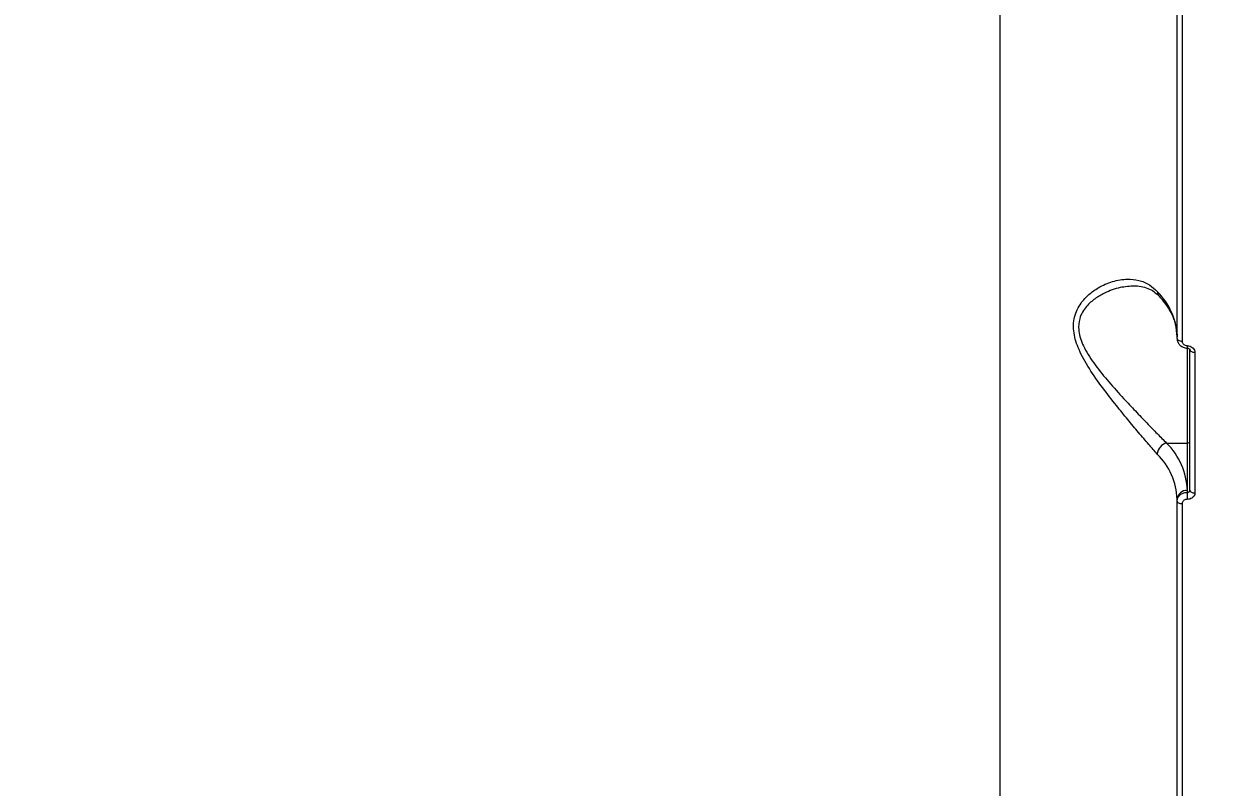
# Model space of a CAD drawing. Header units: millimetres. Extents: x -6104 to 7803, y -6013 to 4803.
# Drawn here: x 230.6 to 464.6, y -1244.3 to -1095.4 of the extents above; entities that cross this region are included whole.
import ezdxf

# ---------------------------------------------------------------- set-up
doc = ezdxf.new("R2010")
doc.units = ezdxf.units.MM
for name, color, linetype in [('DIKOM_ОБЪЕКТ', 7, 'Continuous'), ('DIKOM_РАЗМЕР_ЗОНА', 7, 'Continuous'), ('DIKOM_РАЗМЕР_ОБЪЕКТА', 7, 'Continuous')]:
    doc.layers.add(name, color=color, linetype=linetype)
doc.styles.add('style1', font='arial.ttf', dxfattribs={"width": 0.8})
doc.dimstyles.new('1-50', dxfattribs={"dimtxt": 300, "dimasz": 200, "dimexe": 100, "dimexo": 0, "dimgap": 100, "dimtad": 1, "dimtxsty": 'style1', "dimcen": 200, "dimclrd": 7, "dimclre": 7, "dimclrt": 7, "dimadec": 1, "dimazin": 2, "dimtfac": 1, "dimtmove": 0, "dimatfit": 2, "dimfxl": 0, "dimlwd": 25, "dimlwe": 18, "dimarcsym": 0})

# ---------------------------------------------------------------- blocks, each defined once
blk = doc.blocks.new('*D10')
at = {"layer": 'Defpoints', "color": 0, "transparency": 16777216}
for p in [(-4094.65, -224.49), (3111.63, -1726.03), (3111.63, -4948.58)]:
    blk.add_point(p, dxfattribs=at)
at = {"layer": 'DIKOM_РАЗМЕР_ОБЪЕКТА', "color": 7, "lineweight": 18, "transparency": 16777216}
for p, q in [((-4094.65, -224.49), (-4094.65, -5048.58)), ((3111.63, -1726.03), (3111.63, -5048.58))]:
    blk.add_line(p, q, dxfattribs=at)
at = {"layer": 'DIKOM_РАЗМЕР_ОБЪЕКТА', "color": 7, "lineweight": 25, "transparency": 16777216}
blk.add_line((-3894.65, -4948.58), (2911.63, -4948.58), dxfattribs=at)
at = {"layer": 'DIKOM_РАЗМЕР_ОБЪЕКТА', "color": 7, "transparency": 16777216}
for points in [[(-3894.65, -4915.24), (-3894.65, -4981.91), (-4094.65, -4948.58)], [(2911.63, -4915.24), (2911.63, -4981.91), (3111.63, -4948.58)]]:
    blk.add_solid(points, dxfattribs=at)
at = {"layer": 'DIKOM_РАЗМЕР_ОБЪЕКТА', "color": 7, "transparency": 16777216, "insert": (-134.24, -4695.4), "char_height": 300, "attachment_point": 5, "style": 'style1'}
blk.add_mtext('7200', dxfattribs=at)
blk = doc.blocks.new('*D12')
at = {"layer": 'Defpoints', "color": 0, "transparency": 16777216}
for p in [(-6103.62, -69.94), (4675.35, -1132.87), (4675.35, -5913.06)]:
    blk.add_point(p, dxfattribs=at)
at = {"layer": 'DIKOM_РАЗМЕР_ЗОНА', "color": 7, "lineweight": 18, "transparency": 16777216}
for p, q in [((-6103.62, -69.94), (-6103.62, -6013.06)), ((4675.35, -1132.87), (4675.35, -6013.06))]:
    blk.add_line(p, q, dxfattribs=at)
at = {"layer": 'DIKOM_РАЗМЕР_ЗОНА', "color": 7, "lineweight": 25, "transparency": 16777216}
blk.add_line((-5903.62, -5913.06), (4475.35, -5913.06), dxfattribs=at)
at = {"layer": 'DIKOM_РАЗМЕР_ЗОНА', "color": 7, "transparency": 16777216}
for points in [[(-5903.62, -5879.73), (-5903.62, -5946.4), (-6103.62, -5913.06)], [(4475.35, -5879.73), (4475.35, -5946.4), (4675.35, -5913.06)]]:
    blk.add_solid(points, dxfattribs=at)
at = {"layer": 'DIKOM_РАЗМЕР_ЗОНА', "color": 7, "transparency": 16777216, "insert": (271.51, -5659.89), "char_height": 300, "attachment_point": 5, "style": 'style1'}
blk.add_mtext('10800', dxfattribs=at)

msp = doc.modelspace()

# ---------------------------------------------------------------- linework, layer by layer
at = {"layer": 'DIKOM_ОБЪЕКТ', "color": 7, "linetype": 'Continuous', "lineweight": 15}
for p, q in [((420.917, -1353.314), (420.917, -1053.306)), ((455.419, -1156.768), (455.419, -1085.623)), ((456.379, -1086.138), (456.379, -1157.283)), ((457.419, -1177.161), (457.419, -1158.603)), ((457.919, -1186.389), (457.919, -1158.96)), ((458.885, -1159.474), (458.885, -1186.904)), ((453.369, -1177.161), (457.419, -1177.161)), ((457.419, -1186.429), (457.419, -1177.161)), ((455.419, -1188.483), (455.419, -1188.144)), ((455.419, -1259.628), (455.419, -1188.483)), ((457.419, -1186.789), (457.419, -1186.429)), ((456.379, -1188.998), (456.379, -1260.143))]:
    msp.add_line(p, q, dxfattribs=at)
at = {"layer": 'DIKOM_ОБЪЕКТ', "color": 7, "linetype": 'Continuous', "lineweight": 15, "flags": 128}
for points in [[(455.419, -1156.768), (455.437, -1156.866), (455.492, -1156.96), (455.579, -1157.048), (455.698, -1157.125), (455.843, -1157.189), (456.009, -1157.238), (456.189, -1157.269), (456.379, -1157.283)], [(457.919, -1158.96), (457.938, -1159.058), (457.992, -1159.153), (458.081, -1159.24), (458.2, -1159.317), (458.346, -1159.382), (458.513, -1159.43), (458.694, -1159.461), (458.885, -1159.474)], [(455.419, -1188.483), (455.437, -1188.581), (455.492, -1188.676), (455.579, -1188.763), (455.698, -1188.84), (455.843, -1188.904), (456.009, -1188.953), (456.189, -1188.985), (456.379, -1188.998)], [(457.919, -1186.389), (457.938, -1186.487), (457.992, -1186.582), (458.081, -1186.669), (458.2, -1186.747), (458.346, -1186.811), (458.513, -1186.859), (458.694, -1186.891), (458.885, -1186.904)]]:
    msp.add_lwpolyline(points, dxfattribs=at)
at = {"layer": 'DIKOM_ОБЪЕКТ', "color": 7, "linetype": 'Continuous', "lineweight": 15}
for centre, radius, start, end in [((452.875, -1147.637), 1.314, 178.45414, 221.70725), ((442.306, -1156.903), 13.122, 2.07201, 45.14089), ((459.839, -1158.31), 2.462, 176.51608, 187.83234), ((457.452, -1176.694), 0.468, 265.93987, 355.26216), ((453.932, -1179.468), 2.375, 103.7137, 176.33894), ((443.65, -1186.927), 13.778, 2.07169, 45.14063), ((442.306, -1188.618), 13.122, 2.07201, 45.14089), ((457.287, -1188.298), 1.874, 85.94079, 175.26461), ((480.247, -1188.111), 22.866, 176.68755, 180.12671)]:
    msp.add_arc(centre, radius, start, end, dxfattribs=at)
for points, knots in [([(451.562, -1179.317), (451.017, -1178.71), (449.908, -1177.476), (447.935, -1175.152), (445.805, -1172.598), (443.438, -1169.689), (440.859, -1166.386), (438.29, -1162.757), (436.245, -1159.155), (435.3, -1156.208), (435.17, -1154.074), (435.386, -1152.535), (435.906, -1151.109), (436.823, -1149.592), (438.207, -1148.123), (440.289, -1146.644), (442.856, -1145.53), (445.557, -1145.077), (447.983, -1145.338), (449.971, -1146.121), (451.063, -1147.137), (451.562, -1147.602)], [0, 0, 0, 0, 0.0545825, 0.1110315, 0.1659469, 0.2220129, 0.2890721, 0.3579606, 0.4226734, 0.4774043, 0.5047508, 0.5331002, 0.5623537, 0.5923827, 0.63989, 0.6885845, 0.7592845, 0.8320601, 0.8901606, 0.949868, 1, 1, 1, 1]), ([(447.13, -1146.53), (447.18, -1146.526), (447.757, -1146.479), (448.75, -1146.657), (450.027, -1147.073), (451.059, -1147.686), (451.635, -1148.267), (451.893, -1148.527)], [0, 0, 0, 0, 0.0261858, 0.2986248, 0.5705691, 0.8074403, 1, 1, 1, 1]), ([(447.13, -1146.531), (446.187, -1146.591), (444.239, -1146.717), (441.595, -1147.669), (439.381, -1148.953), (437.929, -1150.226), (436.945, -1151.584), (436.291, -1153.065), (436.146, -1154.512), (436.338, -1155.952), (436.664, -1157.141), (437.61, -1159.277), (439.445, -1162.044), (442.126, -1165.305), (444.81, -1168.279), (447.31, -1170.948), (449.52, -1173.261), (451.604, -1175.415), (452.775, -1176.574), (453.369, -1177.161)], [0, 0, 0, 0, 0.0837314, 0.1730447, 0.2302404, 0.2886004, 0.3225478, 0.357405, 0.4073003, 0.420593, 0.4517245, 0.4838934, 0.560749, 0.6426286, 0.7267579, 0.7946319, 0.8636881, 0.9308935, 1, 1, 1, 1]), ([(451.897, -1148.515), (452.136, -1148.784), (452.834, -1149.57), (453.773, -1150.897), (454.618, -1152.495), (455.172, -1154.112), (455.396, -1155.423), (455.414, -1156.199), (455.419, -1156.428)], [0, 0, 0, 0, 0.1033905, 0.3019131, 0.5017388, 0.7047507, 0.9124633, 1, 1, 1, 1]), ([(455.438, -1156.802), (455.434, -1156.853), (455.41, -1157.125), (455.597, -1157.607), (456.009, -1158.153), (456.621, -1158.514), (457.123, -1158.673), (457.385, -1158.641), (457.401, -1158.639)], [0, 0, 0, 0, 0.05309246, 0.27815531, 0.50378115, 0.73753001, 0.98412644, 1, 1, 1, 1]), ([(456.379, -1157.283), (456.39, -1157.379), (456.412, -1157.573), (456.584, -1157.833), (456.839, -1158.032), (457.12, -1158.141), (457.307, -1158.155), (457.381, -1158.16)], [0, 0, 0, 0, 0.214245, 0.4285807, 0.6431614, 0.8580879, 1, 1, 1, 1]), ([(457.381, -1158.16), (457.492, -1158.169), (457.772, -1158.19), (458.194, -1158.352), (458.576, -1158.65), (458.835, -1159.04), (458.868, -1159.33), (458.885, -1159.474)], [0, 0, 0, 0, 0.1418408, 0.3567172, 0.5713429, 0.7857125, 1, 1, 1, 1]), ([(457.399, -1158.65), (457.43, -1158.65), (457.516, -1158.65), (457.654, -1158.69), (457.784, -1158.759), (457.872, -1158.84), (457.917, -1158.92), (457.921, -1158.946), (457.919, -1158.962), (457.919, -1158.962)], [0, 0, 0, 0, 0.0835103, 0.2335571, 0.3872047, 0.5495018, 0.7302004, 0.9908197, 1, 1, 1, 1]), ([(455.419, -1188.483), (455.429, -1188.358), (455.453, -1188.04), (455.692, -1187.56), (456.145, -1187.129), (456.744, -1186.84), (457.194, -1186.806), (457.419, -1186.789)], [0, 0, 0, 0, 0.1407225, 0.3554427, 0.570294, 0.7851602, 1, 1, 1, 1]), ([(457.381, -1188.161), (457.268, -1188.168), (457.043, -1188.183), (456.742, -1188.325), (456.516, -1188.538), (456.396, -1188.776), (456.383, -1188.935), (456.379, -1188.998)], [0, 0, 0, 0, 0.2151359, 0.430187, 0.6449695, 0.8594785, 1, 1, 1, 1]), ([(458.885, -1186.904), (458.877, -1186.998), (458.859, -1187.236), (458.679, -1187.595), (458.339, -1187.915), (457.888, -1188.128), (457.55, -1188.15), (457.381, -1188.161)], [0, 0, 0, 0, 0.1406203, 0.3550991, 0.5698748, 0.7848829, 1, 1, 1, 1]), ([(457.419, -1186.789), (457.475, -1186.788), (457.588, -1186.785), (457.738, -1186.72), (457.851, -1186.617), (457.911, -1186.5), (457.917, -1186.42), (457.919, -1186.389)], [0, 0, 0, 0, 0.2154645, 0.4306326, 0.6453321, 0.8595937, 1, 1, 1, 1])]:
    msp.add_open_spline(points, degree=3, knots=knots, dxfattribs=at)

# ---------------------------------------------------------------- dimensions: what is measured, and where the dimension line sits
at = {"layer": 'DIKOM_РАЗМЕР_ЗОНА'}
dim = msp.add_linear_dim(base=(4675.352, -5913.064), p1=(-6103.623, -69.942), p2=(4675.352, -1132.872), text='10800', dimstyle='1-50', dxfattribs=at)
dim.commit()
dim.dimension.update_dxf_attribs({"geometry": '*D12', "text_midpoint": (271.508, -5913.064), "dimtype": 160})
at = {"layer": 'DIKOM_РАЗМЕР_ОБЪЕКТА'}
dim = msp.add_linear_dim(base=(3111.629, -4948.576), p1=(-4094.654, -224.488), p2=(3111.629, -1726.033), text='7200', dimstyle='1-50', dxfattribs=at)
dim.commit()
dim.dimension.update_dxf_attribs({"geometry": '*D10', "text_midpoint": (-134.242, -4948.576), "dimtype": 160})

doc.saveas('drawing.dxf')
